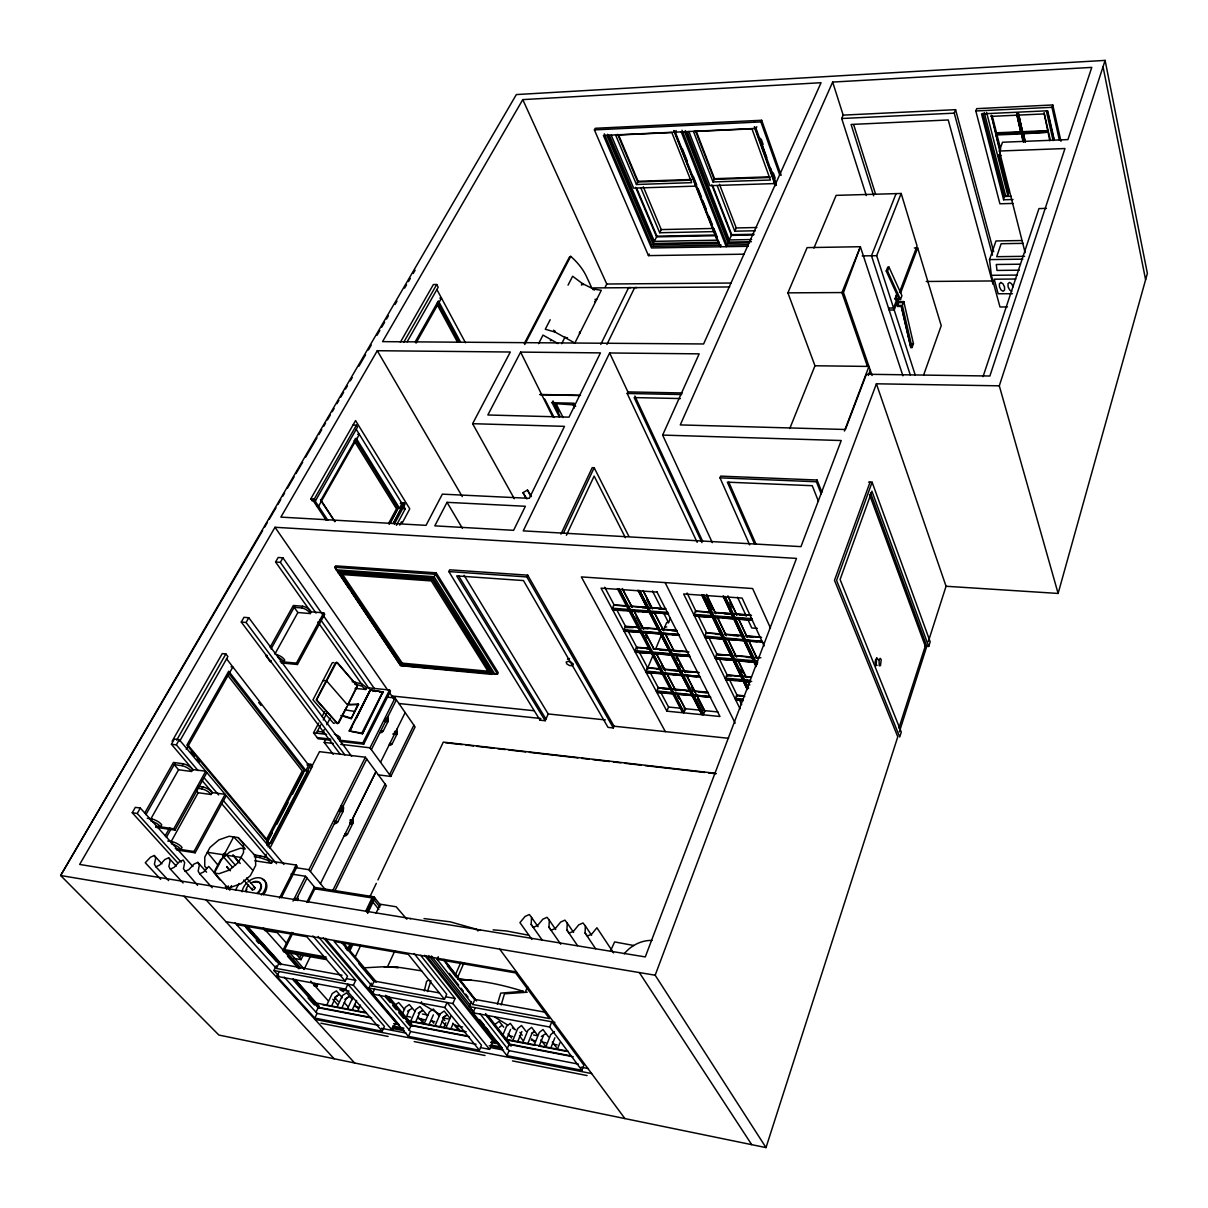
<?xml version="1.0" encoding="UTF-8"?>
<svg xmlns="http://www.w3.org/2000/svg" width="1208" height="1208" viewBox="0 0 1208 1208"><rect width="100%" height="100%" fill="white"/><g stroke="black" fill="none" stroke-linecap="round" stroke-linejoin="round"><path stroke-width="1.5" d="M660.323 633.641L701.969 714.683L637.96 590.108L658.602 630.289M295.069 900.035L297.893 900.489L297.666 896.668M379.992 732.471A5.814 3.292 -82.3 0 0 383.208 731.082L387.844 721.825L388.1 716.314M389.051 745.14A5.768 3.246 -82.1 0 0 392.223 743.735L396.783 734.509L397.039 729.043M310.396 871.481L334.389 823.539A6.161 3.564 -80.1 0 0 337.863 821.772L342.936 811.655L343.238 805.872L366.749 759.077M344.084 835.921A6.115 3.503 -79.9 0 0 347.511 834.109L352.51 824.037L352.812 818.299L375.99 771.655L320.437 883.652M595.62 948.703L585.095 933.044L585.336 925.932L583.011 922.972L578.707 924.89L573.543 931.187L569.255 933.12L566.945 930.145L567.231 923.078L564.951 920.134L560.678 922.036L555.514 928.318L551.226 930.22L548.976 927.261L549.308 920.239L547.058 917.31L542.815 919.212L537.635 925.449L533.377 927.351L531.158 924.422L531.55 917.431L529.346 914.531L525.102 916.419L519.938 922.625L531.867 939.401M625.789 627.541L633.249 627.616M579.719 332.004L579.629 333.499L579.462 332.457M752.161 619.16L694.102 615.25L694.207 614.374L752.116 618.662M875.543 659.674L875.755 665.517L877.144 665.336M421.547 1001.764L421.32 1003.47L440.24 1014.629M756.117 666.574L723.23 596.133M1013.014 199.516L1003.621 199.773L1004.18 196.481L982.844 113.371M357.039 686.189L347.632 705.079L326.417 680.648L322.778 680.633M762.248 641.357L704.883 636.072L706.136 632.947L720.919 634.125M727.322 675.891L731.202 675.876M497.394 1004.301L500.731 993.142L523.139 991.27L523.683 992.417M501.154 1004.98L504.491 993.807L527.232 992.221M424.31 990.968L426.62 981.319L428.78 979.99M427.481 991.541L430.924 980.624M1105.109 60.4L999.303 385.82L876.404 383.797L946.06 586.258L1058.117 593.445L1147.374 273.386L1105.109 60.4L516.345 94.571L60.627 875.513L218.874 1035.045L766.008 1147.6L897.77 736.804L834.486 580.293L870.062 482.143M677.567 694.056L710.787 697.242L656.865 692.441L660.957 692.471M656.548 690.885L710.108 696.654L656.472 691.716L658.179 687.563L689.541 690.538M700.459 677.084L646.22 672.554L655.944 673.082M647.564 667.646L660.595 668.809M689.964 656.533L635.317 652.169L658.284 653.8M636.676 647.216L649.829 648.334M624.113 631.225L679.5 635.332L672.207 634.789M623.781 629.655L678.836 634.547L623.69 630.455L625.502 626.257L638.322 627.269M612.667 609.874L668.628 613.77L659.372 613.06M614.072 604.921L627.043 605.812M898.888 728.167L925.253 646.144L869.503 494.57M899.341 731.897L926.808 646.265L870.545 492.879M928.288 641.659L946.06 586.258M925.086 646.129L928.71 646.416L930.19 641.81L872.1 482.219L868.628 482.083M983.055 376.609L1038.956 208.576L1046.445 208.395M1059.356 140.053L1051.972 107.316L1052.772 104.96L976.698 108.645L975.822 110.97L999.907 203.774L1013.074 203.427M1049.797 140.747L1044.044 112.767L1047.88 129.498M1007.472 306.953L999.982 306.968L991.36 275.303L989.533 259.599L995.981 240.966L1021.681 240.528M984.278 112.54L1005.751 196.436L1007.729 195.228L1009.435 190.32M1022.919 141.125L1021.379 133.348M1048.061 131.748L1022.557 132.835L1018.57 113.386M1024.55 141.049L1023.01 133.288L1025.184 142.272M1021.183 133.937L995.996 134.994L995.739 133.967L1020.926 132.895L1016.925 113.461M923.622 375.024L941.228 325.662L917.672 247.927L914.35 247.987M1020.926 132.895L1016.713 114.05L1021.122 132.321L995.951 133.378L991.345 115.228L1000.315 153.431M1022.557 132.835L1018.359 113.96L1022.768 132.246L1048.272 131.159M999.348 151.03L1002.504 142.242L1067.917 139.6L1091.76 67.391L832.659 82.069L680.27 424.914L845.419 429.489L866.378 374.253L989.88 376.02L1064.973 148.524L999.348 151.03L1025.124 252.668M995.739 133.967L996.162 132.805L1021.334 131.732M995.996 134.994L1000.269 150.487M872.1 482.219L836.585 580.429L899.718 737.001L901.289 732.093L840.089 579.523L871.934 491.203L928.71 646.416M911.738 344.959L910.817 347.511L912.055 347.526L913.444 343.706L903.81 301.592L898.752 301.607L897.302 305.443L897.604 306.424L901.319 306.409L910.817 347.511L901.319 306.409M766.008 1147.6L655.174 975.218L876.404 383.797M912.055 347.526L902.361 305.428L903.81 301.592M897.604 306.424L898.752 301.607M900.489 299.539L901.938 295.688L889.013 267.149L887.729 267.164L886.234 271L898.767 298.557L895.083 298.572L895.4 299.554L900.489 299.539L887.518 270.985L889.013 267.149M844.422 431.045L868.96 366.432L814.977 365.767L789.79 428.508M895.083 298.572L896.547 294.737L895.4 299.554M888.499 308.04L893.573 308.025L896.834 299.403M899.447 292.502L917.068 245.964L901.168 193.476L836.132 195.364L813.89 248.123M868.28 375.462L870.258 370.222M915.241 375.054L894.207 309.988L898.118 299.644M900.73 292.744L917.672 247.927M821.229 494.027L816.412 481.766L817.076 480.014L720.708 476.133L719.998 477.839L749.655 544.868M742.784 699.961L735.355 699.251L735.446 698.36L736.623 695.264L744.053 695.974M992.493 255.19L954.26 113.144L955.588 109.671L843.184 115.122L841.704 118.505L866.302 195.53M581.894 1070.303L583.887 1065.169L551.784 1021.787L549.685 1027.026L581.894 1070.303L507.013 1055.671L473.038 1012.787L475.227 1007.683M751.678 681.418L725.419 679.032L726.718 675.03L741.712 676.374M703.705 714.306L639.545 590.41L703.071 714.804L704.898 711.27L686.839 676.057M610.493 950.953L614.63 941.923L633.807 945.502M757.386 661.924L715.242 658.3L716.571 654.268L731.217 655.521M893.573 308.025L876.661 255.688L901.168 193.476M557.492 1048.906L559.893 1042.836M896.094 193.627L871.481 255.764L910.303 374.978M619.176 588.9L683.637 712.856L685.48 709.338L677.612 694.313M551.044 1047.411L554.865 1037.778M545.925 1046.687L550.742 1034.622L554.427 1031.632M867.45 366.417L841.931 292.562L860.368 246.719L807.11 247.61L787.903 292.849L814.977 365.767M539.523 1045.207L543.389 1035.618M701.893 595.242L746.801 688.515M656.79 591.573L719.968 716.495L666.891 711.165L668.568 707.042L660.58 692.078M534.419 1044.497L539.281 1032.463L542.981 1029.503L548.553 1036.932M528.077 1043.017L531.958 1033.474L534.434 1031.496L531.475 1033.338M522.989 1042.308L527.866 1030.318L531.611 1027.374L537.228 1034.788M517.96 1041.085L521.856 1031.572M694.192 614.313L695.476 611.173L710.41 612.275M506.998 1049.254L508.991 1044.407L485.722 1014.72M508.659 1045.917L509.429 1044.059L569.919 1055.686M512.871 1040.375L517.779 1028.431L521.539 1025.501L526.069 1031.421M507.013 1055.671L509.066 1050.643L479.893 1013.603M525.495 991.692L527.594 986.604M506.65 1038.925L510.561 1029.443M490.629 1042.428L496.186 1043.501L496.956 1041.658M502.8 1035.226L506.514 1026.317L510.289 1023.387L514.85 1029.307M645.918 671.029L699.961 676.45L645.827 671.799L647.156 667.949L660.187 669.111M647.171 669.277L653.301 654.6M655.476 649.391L661.637 634.623M480.467 1047.593L489.572 1049.359L492.94 1041.311L424.612 955.271M654.842 613.377L663.434 630.153L666.71 622.498L668.537 622.649L670.319 618.36M479.425 1050.265L481.509 1045.297L447.051 1002.474L444.831 1007.548L479.425 1050.265L408.425 1036.389L372.291 994.063L374.571 989.125M545.186 720.723L456.7 575.899L523.472 580.565L608.017 727.382L613.347 727.941L614.072 726.219L527.7 575.159L449.708 569.829L448.832 571.58L540.051 720.179L545.186 720.723L548.206 713.958L464.114 575.37M689.557 655.431L634.91 651.399L636.269 647.518L649.421 648.636M473.868 1012.334L469.338 1006.596L471.513 1001.508M438.293 956.736L437.145 959.333L515.62 972.923L549.413 1018.586L472.721 1004.497L474.91 999.409L444.031 959.982M451.067 1028.295L452.909 1024.052M446.039 1027.6L451.113 1015.913M440.15 1026.211L444.197 1016.925L446.794 1015.037L442.506 1017.755L444.846 1020.624M489.572 1049.359L452.864 1003.561L455.069 998.503L420.746 955.437M444.076 1026.966L445.918 1022.738M455.054 975.596L460.852 962.353M435.137 1025.516L440.24 1013.859L444.151 1011.036L449.829 1018.027M457.439 977.8L463.963 962.897M429.293 1024.142L433.355 1014.886M612.305 608.213L667.858 612.396L667.798 613.256L612.245 609.059L613.664 605.133L665.472 608.998M444.499 999.318L408.289 954.335L334.133 941.485L371.913 985.985L444.499 999.318L446.718 994.26L414.118 953.55M424.295 1023.448L429.414 1011.836L433.355 1009.027L439.078 1016.004M410.826 1020.866L415.975 1009.314L419.946 1006.521L426.862 1014.871M408.999 1030.273L411.098 1025.562L385.533 995.301M408.425 1036.389L410.584 1031.526L379.372 994.773M415.809 1021.56L419.901 1012.349L422.528 1010.492L418.27 1013.18M406.96 1015.339L409.21 1010.341M540.051 720.179L540.806 718.488L398.731 703.494M402.717 1013.044L405.299 1007.306L409.286 1004.528L415.084 1011.474M662.633 435.091L699.16 353.853L609.632 352.978L523.23 530.871L800.964 546.635L841.236 440.527L662.633 435.091L712.312 542.619M382.241 1031.27L384.431 1026.453L347.874 984.203L345.579 989.095L382.241 1031.27L314.835 1018.087L276.813 976.321L279.184 971.534M748.96 242.959L728.213 243.321L728.771 242.098L685.314 130.66M755.393 230.758L734.766 231.196L736.246 227.95L719.47 184.28M637.084 647.986L637.009 648.847M682.037 130.238L726.974 245.058L726.235 246.674L681.221 131.868M751.633 239.546L729.3 239.954L731.716 234.684L712.826 185.911M696.201 611.867L687.095 593.007M718.715 243.488L719.288 242.279L653.966 243.472L653.377 244.665L718.715 243.488L674.139 130.6M387.36 967.14L394.835 950.938M357.915 1010.749L360.558 1005.056M373.816 993.761L368.999 988.084L371.279 983.176M371.913 985.985L374.193 981.062L439.455 992.946M752.509 620.187L694.494 616.065L719.168 617.65M352.434 1009.45L356.632 1000.435M779.809 175.16L760.904 121.933L761.674 120.272L595.257 128.29L594.396 129.89L648.454 255.613L743.901 254.178M347.511 1008.755L352.812 997.446M563.713 532.517L594.185 467.723L592.237 467.632L560.935 534.102M342.075 1007.472L346.303 998.487L349.036 996.691L344.884 999.333M323.276 937.635L395.862 1022.632L392.358 1030.424L353.4 985.215L355.696 980.322L318.127 936.487M776.366 185.156L756.027 128.41L756.797 126.749M566.386 535.28L594.14 476.088L625.412 537.711M491.641 674.366L492.32 672.916L433.068 578.088L338.769 571.399L337.983 572.834L432.328 579.553L491.641 674.366L400.679 665.699L334.812 567.292L335.598 565.857L436.224 572.834L498.194 672.599L497.53 674.049L400.512 665.457L351.528 592.056M753.822 122.265L754.607 120.619M337.168 1006.793L342.483 995.513L346.605 992.81L352.615 999.711M697.182 542.347L627.178 393.461L627.903 391.905L609.632 352.978M331.792 1005.509L336.02 996.555L338.769 994.758L334.646 997.4L338.195 1001.432M355.077 957.31L360.709 945.426M375.975 913.127L380.55 904.264L396.179 906.77L406.839 919.212M235.062 922.957L276.375 968.439L345.186 981.077L347.496 976.185L312.872 935.943M348.78 949.609L351.211 944.505M366.628 912.146L373.921 896.819L314.261 887.321L306.787 902.346M613.347 727.941L526.854 576.941L527.7 575.159M349.882 950.756L353.113 943.976M367.64 913.429L374.933 898.088M326.885 1004.814L332.23 993.58L336.368 990.892L342.408 997.793M369.829 896.91L376.307 883.335M377.938 879.937L443.306 742.105L715.816 773.346M315.968 1012.229L318.142 1007.683L292.91 979.688M712.992 181.94L693.498 131.536L751.965 128.833L770.402 180.022L712.992 181.94L714.532 178.693L696.457 131.763M314.835 1018.087L317.07 1013.391L284.227 977.106M347.27 949.881L349.671 944.852M365.647 911.345L372.034 897.937L314.835 888.816L308.115 902.331M313.687 985.592L316.949 986.196L317.795 984.414M606.914 344.446L633.943 289.105A6.055 2.809 89.5 0 1 636.676 287.731M303.993 969.556L310.456 956.313M299.569 957.989L301.23 954.607M332.789 890.538L385.065 784.022M389.565 774.69L413.876 725.162M600.769 344.401L627.888 289.15A6.055 2.824 89.5 0 1 630.636 287.776M293.816 958.352L301.034 959.65L303.525 954.577M335.009 890.538L386.364 785.774L365.39 757.235L319.501 751.663L310.924 768.197M378.164 774.856L390.833 776.442L415.099 726.944L395.061 697.952L387.813 697.197M673.807 130.615L717.099 240.181L654.389 241.358L656.91 236.179L636.737 188.373M648.454 255.613L649.225 254.027M713.868 231.619L659.704 232.751L661.259 229.58L643.32 186.772M278.806 975.973L273.884 970.553L276.255 965.796M293 932.742L284.605 949.639L326.205 957.038M276.375 968.439L278.761 963.667L245.375 926.611M380.55 762.293L405.178 712.569M559.47 417.168L552.101 402.702L552.6 401.69L559.968 416.156M291.838 932.395L282.702 950.756L326.628 958.593M605.087 287.383L606.763 284.016L522.777 99.615L821.062 82.718L703.6 343.963L382.558 341.637L522.777 99.615M293.031 901.123L305.518 876.253L291.068 873.988M325.918 890.296L308.916 869.7L365.39 757.235M390.833 776.442L370.026 747.827L395.061 697.952M296.005 899.99L307.013 878.035M334.389 823.539L343.238 805.872M371.369 749.67L396.36 699.825M339.961 741.365L363.729 744.158L390.441 691.263L389.58 690.01L366.658 687.669L361.766 683.879L352.162 681.765M676.118 130.509L675.287 132.14L720.542 246.779M362.46 733.815L382.951 691.912L370.222 689.889L349.172 730.961L362.46 733.815L382.951 691.912M279.471 898.133L296.247 865.079L272.449 861.425L265.851 857.151L253.529 854.554M561.69 343.676L565.087 336.972M281.343 897.68L297.243 866.287L296.247 865.079M401.554 664.536L340.822 574.449L431.331 580.927L488.923 672.826L401.554 664.536L402.264 663.132L342.649 574.57M363.729 744.158L362.823 742.905L389.58 690.01M636.45 184.492L615.642 135.13L671.829 132.533L691.686 182.65L636.45 184.492L638.081 181.306L618.768 135.341M361.902 732.969L382.679 692.048L370.554 690.115L349.671 730.9M432.328 579.553L433.068 578.088M436.224 572.834L434.065 576.699L495.038 674.457M340.837 715.514L351.211 718.684L358.58 704.355L347.723 704.37M350.456 730.01L352.132 726.718M356.33 718.518L370.222 689.889M254.873 860.775L271.468 863.327L272.449 861.425M351.211 718.684L358.127 703.72M362.823 742.905L339.659 740.187C342.362 736.88 336.685 735.144 334.405 734.071M355.077 688.379L365.737 689.466L366.658 687.669M346.802 706.71L337.636 723.668L316.224 699.885L335.431 662.86L337.364 662.558L357.432 686.189L338.753 723.033L337.243 723.396L316.632 699.885L336.564 662.241M246.507 877.974L255.054 887.789L254.133 889.586L252.276 889.873L243.699 880.073M550.184 319.727L545.276 329.24L555.091 332.064L574.857 343.027L601.282 290.328L593.445 288.999L582.392 283.563L572.637 276.239L568.047 285.133M538.602 343.646L543.011 335.099L558.036 343.601M447.02 502.332L434.804 525.857L513.611 530.327L525.374 506.273L447.02 502.332L462.392 528.274M268.055 846.914L310.984 764.332L307.512 763.894M264.567 857.484L266.288 854.177M286.885 814.494L288.606 811.187M333.197 754.336L324.212 742.391L325.918 739.115M355.545 682.112L354.608 683.909L361.917 686.174L365.737 689.466M269.958 848.167L312.449 766.25L310.984 764.332M524.302 343.54L569.376 257.168L570.72 256.368A54.587 34.458 28.9 0 1 586.424 276.39L591.588 287.534M520.633 352.102L487.836 414.993L568.998 417.153L600.436 352.887L520.633 352.102L552.63 416.7M524.785 344.446L570.72 256.353M322.551 732.788L324.242 729.541M326.779 724.694L330.146 718.216M254.299 856.729L259.554 857.529L260.535 855.626M267.995 841.206L272.359 832.825M276.707 824.46L288.033 802.716M292.396 794.335L303.721 772.591M266.923 845.434L268.418 842.58L186.863 745.155L228.72 671.225L305.881 770.553L308.704 765.147L226.545 658.798M330.826 740.278L318.021 738.768L313.552 732.848L318.686 723.064M322.113 716.54L324.68 711.648M316.36 733.181L320.739 724.845M323.276 719.983L326.673 713.505M235.545 890.115L239.018 883.456M226.545 889.163L228.252 885.902M472.615 423.691L510.304 352.011L377.289 350.713L280.875 517.115L426.031 525.359L442.354 494.147L529.27 498.33L564.483 426.349L472.615 423.691L514.306 498.708M229.807 888.937L231.558 885.6M219.856 879.892L214.42 873.022L233.657 836.918L245.254 848.937L240.558 848.227L229.807 851.987L220.52 859.96L215.145 870.032L215.145 873.218M225.73 854.131L224.779 855.928L222.876 856.245L222.665 854.63L224.431 853.331L225.73 854.131L235.515 865.351M396.42 525.359L405.254 508.84L402.868 504.974M399.742 525.087L401.509 521.765L402.264 522.958L409.784 508.84L355.56 420.565L310.803 498.829L311.981 500.595L315.484 500.776L357.538 426.983L356.436 425.186L352.978 425.08M389.157 524.363L397.855 508.145L401.207 508.326L393.657 523.336M390.275 523.155L398.111 508.568L355.937 440.573M356.118 429.127L402.022 503.6L399.531 508.236L356.133 438.172L320.784 500.429L334.692 521.554M393.385 522.928L404.182 502.8L400.814 502.634L400.346 503.51L402.022 503.6M394.382 524.076L405.027 504.189L404.182 502.8M388.614 523.411L396.466 508.81L354.08 440.573M226.213 795.634L195.167 852.803L194.02 851.519L225.111 794.32L212.14 792.554A7.701 2.929 26.7 0 0 202.808 786.876L198.142 786.242M323.759 612.864L324.71 614.238L297.425 664.506L296.428 663.147L323.759 612.864L311.241 611.837A7.218 3.352 27.6 0 0 302.649 606.235L293.348 605.48L270.063 647.337M196.073 790.243L198.188 792.735L211.068 794.502L212.14 792.554M310.305 613.558A7.233 3.352 27.6 0 0 301.698 607.941L294.178 607.337L297.878 612.516L310.305 613.558L311.241 611.837M155.666 826.106L173.801 828.809L205.738 771.232L192.661 769.511A7.822 3.02 27.1 0 0 183.163 763.728L173.454 762.459L144.749 813.06M155.606 827.254L174.994 830.138L206.87 772.576M170.841 842.172L198.188 792.735M274.85 654.132L297.878 612.516M171.355 843.803L172.472 841.78A7.837 2.794 26.5 0 1 182.015 847.472L180.913 849.496A7.852 2.778 26.5 0 0 172.246 844.03M197.055 788.19L201.736 788.824L202.808 786.876M301.698 607.941L302.649 606.235M165.239 835.83L169.739 827.722M166.372 837.37L170.826 829.367M271.03 648.983L295.13 605.616M191.559 771.474A7.822 3.005 27 0 0 182.061 765.676L174.194 764.664L178.573 769.768L191.559 771.474L192.661 769.511M186.258 749.353L232.857 666.982L231.06 666.801M416.02 343.117L441.479 298.104L439.818 298.104M150.426 819.643L178.573 769.768M150.849 821.032L151.997 818.994A7.973 2.869 26.8 0 1 161.721 824.807L160.588 826.846A7.973 2.854 26.8 0 0 151.755 821.259M182.061 765.676L183.163 763.728M145.881 814.6L175.296 762.701M415.25 341.758L438.368 300.928L460.535 341.985M140.324 808.061L135.341 807.337L132.246 812.742L137.229 813.467L140.324 808.061L192.933 866.544M179.282 739.689L174.36 739.085L171.415 744.234L176.338 744.853L179.282 739.689L283.971 864.46M248.788 617.726L243.971 617.318L241.268 622.044L246.085 622.467L248.788 617.726L351.679 756.359M282.929 557.809L278.187 557.477L275.59 562.007L280.347 562.339L282.929 557.809L374.525 688.741M179.796 741.048L227.904 656.563L225.881 653.936L222.257 653.588L172.095 741.274M407.111 341.834L438.202 287.247L436.722 284.499L433.385 284.529L400.346 342.272M311.981 500.595L314.261 499.75L327.836 520.255M176.7 740.111L225.881 653.936M315.484 500.776L314.307 499.01L356.436 425.186M403.729 342.302L436.722 284.499M275.001 527.277L79.653 864.445L645.283 956.917L796.495 558.398L275.001 527.277L387.496 689.783M706.891 633.505L697.846 614.993M262.634 530.569L60.627 875.513L655.174 975.218M264.537 527.307L267.406 522.43M269.308 519.168L275.983 507.783M277.885 504.536L280.739 499.644M282.642 496.397L284.559 493.136M287.413 488.259L294.088 476.873M295.99 473.611L302.664 462.226M305.518 457.349L316.949 437.825M318.852 434.563L321.721 429.686M323.623 426.424L325.526 423.178M327.428 419.916L330.297 415.039M332.2 411.777L334.103 408.531M336.957 403.653L338.874 400.392M340.777 397.145L343.631 392.253M345.533 389.006L347.451 385.745M350.305 380.867L352.207 377.621M358.882 366.22L365.556 354.835M368.41 349.958L371.264 345.065M376.987 335.311L379.841 330.433M381.743 327.172L384.612 322.294M386.515 319.033L388.417 315.786M395.091 304.401L396.994 301.139M404.62 288.123L406.522 284.877M408.425 281.615L410.327 278.368M413.196 273.476L415.099 270.23M715.77 658.783L757.763 662.709M581.441 285.118L582.392 283.563L583.071 284.801M574.223 408.108L573.045 404.091M876.585 660.625L876.268 663.116M477.885 931.021L478.64 929.994L480.376 930.326M735.853 699.704L743.146 700.7M703.343 594.94L747.948 688.62M594.562 301.668L596.676 299.508L595.015 299.327M335.114 722.958L333.604 723.32L312.978 699.84L332.215 662.86L333.725 662.558M499.342 1027.329L501.864 1025.381M592.69 289.573L593.445 288.999L594.366 290.086M495.295 1024.203L499.1 1021.304L503.706 1027.208M394.684 1005.313L398.685 1002.549L404.529 1009.495M407.609 1011.171L411.853 1008.484M541.395 1036.419L545.835 1033.64M525.691 497.56L522.989 492.653L527.443 490.086L531.399 496.397M736.714 695.355L744.4 695.717M161.917 863.841L154.277 855.521L150.472 857.227L145.292 862.739L160.709 879.333M176.277 866.136L168.667 857.786L164.862 859.507L159.683 865.034L155.862 866.755L154.413 864.203L155.711 858.058L154.277 855.521M168.667 857.786L170.147 860.338L168.878 866.514L170.343 869.08L174.178 867.359L179.358 861.787L183.193 860.066L184.688 862.633L183.45 868.839L197.583 885.328M206.583 872.161L197.84 862.376L193.99 864.097L188.81 869.7L184.96 871.421M197.84 862.376L199.365 864.943L198.157 871.195L199.682 873.792L203.548 872.055L208.742 866.438L229.882 890.22M581.531 283.865L582.392 283.563M567.443 659.221L569.527 658.541M475.544 929.496L477.296 929.828M409.98 918.775L410.931 918.533M592.75 289.15L593.521 289.482M550.319 340.671L551.573 340.445M875.211 662.935L875.468 660.927M684.136 712.373L619.402 588.87M349.595 704.853L358.58 704.355M363.502 967.85L384.808 966.687L398.278 967.517L383.797 966.747M975.822 110.97L1051.972 107.316M594.396 129.89L760.904 121.933M841.704 118.505L954.26 113.144M1016.502 114.624L1018.148 114.549M990.922 116.391L1043.637 113.945M756.027 128.41L603.426 135.462L651.474 247.957L748.311 246.296M1022.965 131.657L1048.468 130.585M1001.598 134.194L1017.785 133.499M1030.303 132.971L1046.687 132.276M1022.814 133.862L1048.514 132.201L1050.175 139.448M997.627 155.575L1001.387 155.424M638.081 181.306L691.414 179.479M714.532 178.693L770.04 176.806M691.067 180.188L637.733 182L617.681 134.33M769.722 177.516L714.2 179.403L695.431 130.736M695.612 186.123L633.656 188.131L611.188 135.085M774.449 183.571L709.926 185.67L688.877 131.491M1004.18 196.481L1011.277 196.285M661.259 229.58L713.505 228.448M736.246 227.95L756.857 227.512M656.91 236.179L715.846 235.001M731.716 234.684L754.019 234.246M715.514 235.711L656.578 236.874L635.65 187.346M753.701 234.956L731.399 235.394L711.814 184.869M728.771 242.098L751.391 241.691M721.282 245.148L652.245 246.357L604.287 133.862M726.974 245.058L747.737 244.696M1023.372 243.352L1001.16 243.714L996.706 256.7L1024.595 256.307M862.21 255.9L876.661 255.688M989.533 259.599L1022.798 259.161M1020.473 264.205L996.298 264.492L996.977 270.426L1019.265 270.184M886.234 271L887.518 270.985M991.36 275.303L1017.136 275.062M1015.807 279.018L994.214 279.199L998.17 293.771L1012.485 293.695M606.763 284.016L731.021 283.034M926.264 281.479L994.229 280.935M593.219 287.927L729.692 286.96M787.903 292.849L841.931 292.562M437.447 302.287L439.108 302.287M899.054 302.589L902.769 302.574M897.302 305.443L902.361 305.428M889.133 309.988L894.207 309.988M912.206 343.691L913.444 343.706M870.002 373.816L871.512 373.846M627.903 391.905L682.324 392.978M627.178 393.461L681.614 394.548M539.84 394.472L580.55 395.318M540.293 394.729L579.764 395.544M680.406 398.549L634.14 397.583L701.954 542.588M552.101 402.702L574.026 403.215L575.627 406.432M556.012 403.699L572.592 404.831M357.628 434.321L359.35 434.382L318.565 506.243L316.813 506.152M354.971 439.002L356.692 439.063M719.998 477.839L816.412 481.766M310.803 498.829L314.307 499.01M403.578 508.749L405.254 508.84M458.874 979.401C480.739 980.096 502.317 984.762 523.139 991.27M386.53 966.672L400.195 967.533L421.637 970.87M457.741 979.25L468.206 979.915M458.678 979.295L471.075 980.096M448.832 571.58L526.854 576.941M657.092 592.086L601.04 588.145L666.891 711.165M335.93 569.798L434.065 576.699M630.742 606.084L647.382 607.322M651.082 607.609L665.88 608.696M710.787 612.048L695.506 611.218M714.532 612.32L731.323 613.573M735.053 613.845L749.987 614.963M714.154 612.562L751.482 615.34M642.263 607.715L647.805 608.137M658.904 608.968L664.445 609.376M707.45 612.592L711.18 612.864M724.241 613.845L729.843 614.253M739.175 614.947L746.635 615.506M613.105 609.572L624.219 610.402M627.918 610.689L639.017 611.52M642.716 611.807L655.672 612.788M722.897 617.937L734.102 618.783M737.846 619.07L750.908 620.051M757.341 628.402L751.754 627.964L747.797 619.432M664.913 626.801L666.74 626.937M641.992 627.571L658.481 628.885M662.15 629.172L676.812 630.334M721.297 633.883L706.136 632.947M724.996 634.185L741.621 635.499M745.321 635.801L760.104 636.978M625.08 626.544L637.915 627.571M641.569 627.858L658.073 629.172M661.742 629.474L676.404 630.636M724.619 634.411L743.116 635.891M746.801 636.193L761.599 637.371M642.399 628.356L647.896 628.794M671.724 630.697L677.22 631.135M716.133 634.245L719.832 634.532M732.758 635.574L738.299 636.012M747.541 636.752L753.082 637.19M762.142 641.629L704.777 636.994L704.883 636.072M628.205 631.225L668.537 634.487M712.947 638.141L705.2 637.718L762.882 642.173M716.646 638.443L757.341 641.735M424.008 918.593L450.252 921.825L476.465 929.239M653.588 648.651L687.397 651.52M731.58 655.264L716.571 654.268M735.234 655.582L751.708 656.971M755.378 657.288L760.859 657.756M734.872 655.823L751.361 657.227M755.015 657.529L758.684 657.847M653.181 648.953L688.877 651.988M646.476 648.787L650.236 649.104M659.613 649.904L667.133 650.538M674.638 651.172L680.27 651.656M717.31 654.812L722.807 655.28M746.589 657.288L752.086 657.756M635 650.629L689.496 655.234M715.362 657.454L757.476 661.003M493.106 929.843L506.711 931.006L528.862 935.279M662.044 654.117L671.437 654.932M677.069 655.416L686.476 656.216M717.839 658.979L728.817 659.93M732.486 660.232L754.456 662.135M664.309 669.141L679.198 670.485M682.928 670.817L697.816 672.146M751.436 676.963L726.718 675.03M663.917 669.443L678.805 670.787M682.535 671.12L699.281 672.63M745.457 676.707L751.089 677.22M657.258 669.232L660.987 669.564M670.289 670.395L677.733 671.059M685.178 671.739L690.75 672.237M725.54 678.186L749.896 680.331M659.674 673.415L668.975 674.26M672.705 674.608L683.879 675.619M687.594 675.967L696.91 676.812M735.536 680.376L725.797 679.787L750.168 682.007M739.281 680.723L748.658 681.569M402.264 663.132L487.745 671.21M693.226 690.885L707.979 692.275M657.786 687.88L670.697 689.104M674.396 689.451L690.991 691.021M694.691 691.369L707.601 692.592M662.256 688.651L667.782 689.164M675.166 689.874L680.693 690.387M686.235 690.916L689.919 691.263M699.13 692.139L706.514 692.833M739.19 695.929L744.762 696.457M402.506 665.019L406.235 665.366M415.552 666.257L419.267 666.605M428.583 667.495L432.313 667.843M439.772 668.553L445.359 669.081M452.804 669.791L456.533 670.153M465.85 671.029L471.437 671.557M478.896 672.267L482.611 672.63M491.928 673.505L497.53 674.049L435.484 574.313L334.812 567.292L349.444 588.96M735.446 698.36L742.875 699.07M664.657 692.833L673.883 693.709M737.937 699.9L741.652 700.263M267.376 655.567L265.594 655.385L270.441 661.878M269.429 660.519L271.226 660.701M280.196 661.576L296.428 663.147M281.238 662.92L297.425 664.506M668.568 707.042L681.357 708.311M684.196 708.598L699.643 710.138M703.298 710.5L717.914 711.95M391.785 695.974L534.298 710.742M548.206 713.958L605.389 719.923M614.072 726.219L728.62 738.314M345.352 709.881L354.91 711.497M385.669 718.247L388.387 718.549M385.654 718.715L388.372 719.017M385.624 719.198L388.342 719.5M385.563 719.681L388.281 719.983M385.488 720.149L388.206 720.451M385.382 720.617L388.1 720.919M385.261 721.07L387.979 721.372M385.11 721.523L387.844 721.825M394.608 731.414L397.311 731.716M394.578 731.882L397.281 732.199M380.475 730.764L383.208 731.082M394.518 732.365L397.221 732.667M394.442 732.833L397.145 733.15M394.336 733.301L397.054 733.603M394.216 733.754L396.934 734.071M392.721 734.041L396.783 734.509M445.45 742.709L462.241 744.641M465.971 745.064L473.445 745.925M477.175 746.348L493.966 748.281M497.696 748.703L505.155 749.564M508.9 749.987L525.691 751.92M529.421 752.342L577.937 757.914M581.667 758.337L589.142 759.198M592.871 759.621L609.663 761.553M613.392 761.976L620.867 762.837M624.596 763.275L641.388 765.192M645.117 765.63L704.838 772.471M708.567 772.909L716.027 773.754M317.342 731.323L324.167 732.108M313.552 732.848L326.613 734.373M389.505 743.418L392.223 743.735M317.1 737.544L330.675 739.13M324.212 742.391L333.378 743.479M340.701 744.339L370.026 747.827M566.386 337.591L567.473 337.727M306.968 764.921L308.704 765.147M340.656 806.37L343.434 806.748M340.716 806.823L343.495 807.201M340.762 807.306L343.525 807.684M340.762 807.79L343.54 808.167M340.747 808.288L343.525 808.665M340.716 808.801L343.495 809.179M340.641 809.3L343.419 809.677M340.565 809.813L343.329 810.19M340.445 810.311L343.223 810.689M340.309 810.795L343.087 811.172M338.769 811.081L342.936 811.655M350.335 819.704L353.098 820.081M350.35 820.187L353.113 820.579M350.335 820.685L353.098 821.062M350.29 821.183L353.053 821.561M350.139 822.18L352.902 822.572M350.033 822.678L352.796 823.071M349.897 823.161L352.661 823.554M333.695 821.198L337.863 821.772M349.746 823.645L352.51 824.037M344.748 833.716L347.511 834.124M147.24 818.299L151.997 818.994M225.307 886.778L230.048 887.548L240.966 883.743L250.373 875.619L255.673 865.426L255.507 855.913L238.157 837.582L229.188 836.253L218.89 839.862L209.966 847.472L204.786 857.091L204.741 866.181L206.81 868.628M167.746 841.055L172.472 841.78M175.341 848.635L194.02 851.519M294.48 867.465L308.916 869.7M176.534 849.919L195.167 852.803M372.457 690.885L376.096 691.459M379.72 692.033L383.359 692.622M214.42 873.022L218.95 873.731L229.399 870.077L238.414 862.331L243.548 852.591L243.427 843.546L238.157 837.582M295.175 898.51L297.998 898.963M295.175 899.009L297.998 899.462M295.13 899.522L297.953 899.975M349.172 730.961L362.038 733.12M225.926 921.689L516.571 971.957M236.692 924.603L306.847 936.759L345.186 981.077M264.416 930.417L277.206 932.636L286.9 943.629M283.789 951.995L325.949 959.514M278.761 963.667L342.06 975.203M474.91 999.409L546.031 1012.364M346.454 978.631L355.696 980.322M445.963 996.827L455.069 998.503M273.884 970.553L353.4 985.215M368.999 988.084L452.864 1003.561M469.338 1006.596L554.85 1022.361M276.813 976.321L345.579 989.095M372.291 994.063L444.831 1007.548M473.038 1012.787L549.685 1027.026M349.112 991.073L339.795 989.609L343.706 991.798M422.377 1014.025L427.949 1015.067M444.635 1018.223L448.334 1018.918M533.619 1035.014L537.318 1035.709M355.061 1006.506L358.776 1007.215M406.975 1016.381L410.69 1017.091M418.104 1018.495L425.518 1019.914M431.09 1020.971L434.789 1021.666M455.19 1025.547L462.604 1026.966M508.961 1035.769L512.66 1036.479M531.203 1040.013L534.918 1040.707M542.332 1042.127L546.031 1042.821M553.445 1044.24L557.16 1044.935M315.439 1002.882L366.447 1012.636M407.111 1020.413L466.258 1031.723M505.08 1039.152L567.926 1051.171M322.581 1004.694L365.073 1012.832M407.579 1020.956L464.854 1031.919M507.36 1040.058L535.084 1045.358M538.768 1046.068L566.492 1051.368M318.988 1007.427L370.478 1017.332M411.747 1025.275L467.315 1035.951M318.142 1007.683L371.807 1017.997M411.098 1025.562L469.293 1036.766M508.991 1044.407L573.241 1056.774M491.429 1041.84L495.099 1042.549M393.597 1023.72L399.108 1024.792L325.345 938.314M392.675 1025.985L403.789 1028.129M490.871 1044.98L500.142 1046.777M392.585 1026.981L403.638 1029.171M489.21 1045.705L502.181 1048.272M317.07 1013.391L378.965 1025.396M410.584 1031.526L476.058 1044.24M509.066 1050.643L578.406 1064.112M391.15 1028.265L404.046 1030.756M490.644 1047.578L503.54 1050.084M381.486 1028.31L405.918 1033.066M581.063 1067.177L588.417 1068.612M314.895 1019.356L591.648 1073.565M320.935 1023.236L388.13 1036.449M414.223 1041.583L484.982 1055.49M512.464 1060.896L587.073 1075.573M259.554 857.529L267.255 860.081L271.468 863.327M704.898 711.27L696.956 695.536M342.468 715.453L350.758 718.05M685.48 709.338L677.416 693.679M682.354 712.086L617.379 588.643M1011.775 291.249L1009.661 289.98L1008.106 286.855L1008 283.729L1009.435 282.415L1011.564 283.699L1013.135 286.825M494.902 1017.151L507.556 1024.958M512.313 1027.887L515.469 1029.835M253.771 886.989L255.054 887.789M337.621 738.013L339.659 740.187M184.039 896.215L334.118 1058.752M155.862 866.755L168.652 880.602M253.031 870.515L240.981 857.454L207.368 852.274L217.833 864.988M170.343 869.08L183.057 882.957M206.085 899.9L354.623 1062.965M132.246 812.742L177.606 862.739M137.229 813.467L181.245 862.119M256.292 940.579L258.814 943.373M308.055 997.974L314.367 1004.98M247.278 926.189L281.313 964.044M295.19 979.477L319.138 1006.113M199.682 873.792L212.231 887.729M247.338 926.763L253.604 933.739M256.111 936.517L281.177 964.392M294.978 979.733L316.285 1003.425M245.269 925.524L280.588 964.769M293.212 978.782L319.697 1008.227M246.266 927.895L276.526 961.492M287.504 956.162L298.663 968.695M173.801 828.809L174.994 830.138M287.096 952.584L300.777 967.985M314.457 983.388L316.949 986.196M263.48 927.986L299.554 968.559M310.743 981.153L328.168 1000.737M332.819 999.258L337.636 1004.694M289.225 952.176L304.129 968.997M296.141 954.094L301.034 959.65M230.426 870.802L226.696 866.544L228.931 869.866M344.265 1002.549L347.859 1006.641M354.578 1004.512L358.142 1008.589M222.876 856.245L232.676 867.45M336.957 662.558L356.647 685.163M240.256 863.478L232.842 854.932L238.776 862.527M385.352 996.811L390.229 1002.58M392.675 1005.464L396.33 1009.782M398.761 1012.666L403.638 1018.42M406.069 1021.304L409.723 1025.622M171.415 744.234L193.204 769.994M201.676 780.006L212.578 792.886M222.257 804.332L269.459 860.126M176.338 744.853L198.082 770.629M204.122 777.786L218.618 794.97M223.45 800.693L276.587 863.705M343.54 943.086L376.398 982.029M388.553 996.464L411.671 1023.871M341.411 942.225L375.235 982.013M386.802 995.724L412.351 1025.985M345.367 947.751L347.798 950.636M358.746 963.606L373.363 980.896M190.909 751.935L194.518 756.238M196.919 759.107L199.32 761.976M417.726 1016.547L423.751 1023.75M188.403 745.683L266.621 839.198L302.242 770.9L228.025 675.68M314.261 887.321L315.303 888.59M420.882 1018.435L423.208 1021.213M305.518 876.253L315.952 888.801M431.467 1020.443L433.778 1023.236M441.962 1021.138L445.51 1025.471M455.507 1025.018L460.052 1030.605M452.834 1023.191L458.723 1030.439M374.103 899.854L379.871 907.087M373.046 902.21L378.829 909.428M373.921 896.819L380.671 905.29M426.771 955.981L496.186 1043.501M431.392 955.981L470.607 1005.63M479.546 1019.507L484.091 1025.245M486.356 1028.114L488.636 1030.983M497.711 1042.459L502.256 1048.197M428.795 955.528L474.034 1012.697M480.784 1021.213L502.135 1048.212M437.145 959.333L472.721 1004.497M876.887 658.058L877.914 659.357M877.718 659.326L876.706 658.043L875.74 659.689L875.936 665.533M449.391 973.391L458.708 985.23M461.033 988.189L463.359 991.149M465.684 994.109L468.024 997.068M585.095 933.044L587.435 936.034L591.754 934.101L596.918 927.759L613.558 952.916M444 959.424L476.556 1001.009M488.183 1015.852L509.096 1042.58M443.729 960.209L475.076 1000.224M485.525 1013.557L511.075 1046.173M447.322 965.766L456.639 977.634M229.067 673.822L304.597 770.915M508.145 1033.686L511.543 1038.065M519.41 1035.815L522.777 1040.209M258.663 702.482L260.958 705.457M519.938 1032.357L522.158 1035.271M531.731 1038.835L533.996 1041.794M540.867 1039.892L545.306 1045.75M552.313 1042.066L556.36 1047.321M241.268 622.044L340.294 754.366M246.085 622.467L344.869 754.909M553.672 330.161L555.091 332.064L555.016 331.052M499.719 949.156L624.913 1118.578M275.59 562.007L310.29 611.203M317.87 621.969L362.309 684.996M531.158 924.422L542.03 939.824M280.347 562.339L316.028 613.12M320.362 619.281L369.014 688.53M531.55 917.431L538.043 926.702M548.976 927.261L560.769 944.248M389.64 692.879L393.808 698.904M549.308 920.239L555.725 929.526M566.945 930.145L577.53 945.622M567.231 923.078L573.574 932.38M585.336 925.932L591.573 935.264M312.51 499.659L326.084 520.15M320.543 499.584L335.039 521.599M639.349 972.576L751.708 1144.655M522.989 492.653L526.93 498.979M458.557 575.763L545.941 719.032M377.289 350.713L462.286 496.609M527.443 490.086L531.022 496.639M665.336 731.625L581.35 576.911L752.614 588.523L770.477 628.084M438.338 303.948L458.889 341.97M436.662 303.691L457.304 341.834M436.858 289.497L465.488 342.77M604.71 587.239L614.464 605.54M616.231 608.862L625.986 627.178M627.767 630.5L637.522 648.802M639.289 652.139L648.168 668.779M649.934 672.101L658.813 688.741M622.331 588.477L631.95 606.839M633.702 610.176L643.32 628.553M645.948 633.566L653.815 648.59M656.427 653.604L665.17 670.304M666.922 673.641L675.665 690.342M622.513 589.111L632.131 607.473M633.883 610.825L643.502 629.187M645.253 632.524L653.996 649.225M655.748 652.562L665.366 670.938M667.118 674.275L675.861 690.976M636.057 616.775L641.312 626.786M645.691 635.136L647.443 638.473M661.44 665.185L663.192 668.537M677.205 695.249L678.941 698.586M643.668 591.573L652.26 608.349M665.155 633.505L673.747 650.266M676.329 655.295L684.921 672.071M686.642 675.423L695.249 692.184M544.748 399.123L554.17 417.5M642.988 590.546L652.456 608.998M654.177 612.35L663.63 630.787M665.351 634.14L673.943 650.916M676.525 655.944L685.117 672.705M646.809 599.878L651.112 608.258M676.057 656.88L677.779 660.232M679.5 663.585L681.221 666.937M691.55 687.05L693.271 690.402M697.575 698.798L703.6 710.531M556.465 404.454L563.109 417.53M552.977 400.935L558.7 412.185M652.471 590.999L661.773 609.315M663.464 612.652L668.537 622.649M594.185 467.723L628.87 536.337M665.125 582.588L735.159 723.154M740.081 708.87L683.637 593.959L742.12 598.066L764.12 645.933M708.598 636.978L716.873 653.906M719.349 658.979L727.624 675.891M729.285 679.274L737.544 696.186M739.205 699.568L741.682 704.641M701.682 594.578L747.405 689.557M706.937 597.673L712.629 609.557M741.108 668.975L742.724 672.373M703.811 594.774L748.628 688.107M706.499 594.366L715.438 613.045M717.069 616.442L726.008 635.121M728.439 640.21L736.578 657.182M738.194 660.58L746.317 677.567M706.725 595.031L715.664 613.709M717.28 617.107L726.219 635.786M727.85 639.183L735.974 656.155M737.605 659.553L745.729 676.54M747.359 679.923L749.791 685.027M756.495 664.974L724.906 596.359L757.174 664.43M723.094 596.088L755.891 665.91M727.865 595.861L736.638 614.615M739.024 619.734L746.982 636.782M748.582 640.195L756.54 657.243M728.092 596.525L736.865 615.28M738.45 618.692L747.208 637.447M748.809 640.859L756.767 657.907M729.843 602.596L732.244 607.699M634.864 396.028L702.588 541.063M737.544 597.235L746.227 616.02M728.801 482.173L755.876 543.857M754.456 543.842L727.337 482.158L812.259 485.707L818.48 501.396M606.929 135.507L653.377 244.665M609.421 135.387L654.389 241.358M607.564 134.299L653.966 243.472M640.995 188.237L659.704 232.751M682.293 148.493L687.08 160.649M693.256 176.277L696.684 184.96M698.043 188.433L701.471 197.115M702.845 200.588L706.272 209.271M709.005 216.232L712.433 224.914M713.807 228.387L717.235 237.07M817.076 480.014L821.893 492.29M684.709 131.883L728.213 243.321M687.186 131.778L729.3 239.954M717.265 185.76L734.766 231.196M761.236 139.162L763.139 144.477M773.301 172.865L775.204 178.18M759.772 138.014L766.763 157.523M770.583 168.169L776.291 184.129M754.743 126.84L775.732 185.368M754.29 126.87L775.325 185.458M773.83 182.136L775.113 185.685M761.674 120.272L781.183 175.266M872.085 375.492L843.486 292.547L860.368 246.719L902.905 375.809M832.659 82.069L843.184 115.122M873.641 195.817L851.096 124.454L948.235 119.97L993.051 284.378M853.678 124.635L875.589 194.216M999.303 385.82L1058.117 593.445M955.588 109.671L993.686 251.732M1003.621 199.773L981.515 113.884L1047.653 110.774L1054.282 139.856M998.85 154.85L1008.529 192.918M986.604 112.359L1007.729 195.228M992.221 115.832L1000.692 149.339M996.162 132.805L996.419 133.831M1021.817 135.145L1023.553 142.333M1023.221 132.699L1025.381 141.683M1047.442 111.378L1054.055 140.37M1046.415 111.362L1053.104 140.611M1052.772 104.96L1060.971 141.321M1103.04 66.757L1145.607 279.728M252.049 888.273L252.276 889.873M624.189 953.867A30.306 24.704 -36.7 0 1 652.003 940.413M250.766 883.154A8.562 5.904 -41 0 1 260.233 883.32A8.562 5.904 -41 0 1 257.334 892.984M245.934 891.126A8.562 5.904 -41 0 1 248.561 885.071M253.816 882.384A8.547 5.904 -41 0 1 261.17 884.8A8.547 5.904 -41 0 1 257.802 893.527M246.402 891.655A8.547 5.904 -41 0 1 246.825 889.209M262.363 879.364A13.575 9.377 -41 0 1 263.48 894.69M247.821 881.976A13.59 9.377 -41 0 1 263.782 879.756A13.59 9.377 -41 0 1 261.366 894.962M242.068 891.806A13.59 9.377 -41 0 1 246.553 883.169M201.736 788.824A7.701 2.929 26.7 0 1 211.068 794.502M275.968 654.51A7.354 3.246 27.3 0 1 284.756 660.142L283.774 661.924A7.354 3.246 27.3 0 0 277.629 657.092M879.062 659.961L879.258 665.804L880.466 665.623L881.221 659.628L880.209 658.33L879.062 659.961M308.07 771.353L270.652 843.395L266.651 842.308L304.144 770.342L308.07 771.353M573.287 664.34L572.441 665.744L569.527 665.548L566.748 663.887L566.19 661.999L568.288 661.335L571.444 662.361L573.287 664.34M1000.813 282.476L999.378 283.789L999.484 286.915L1001.07 290.026L1003.168 291.294L1004.603 290.011L1004.497 286.885L1002.927 283.759L1000.813 282.476"/></g></svg>
